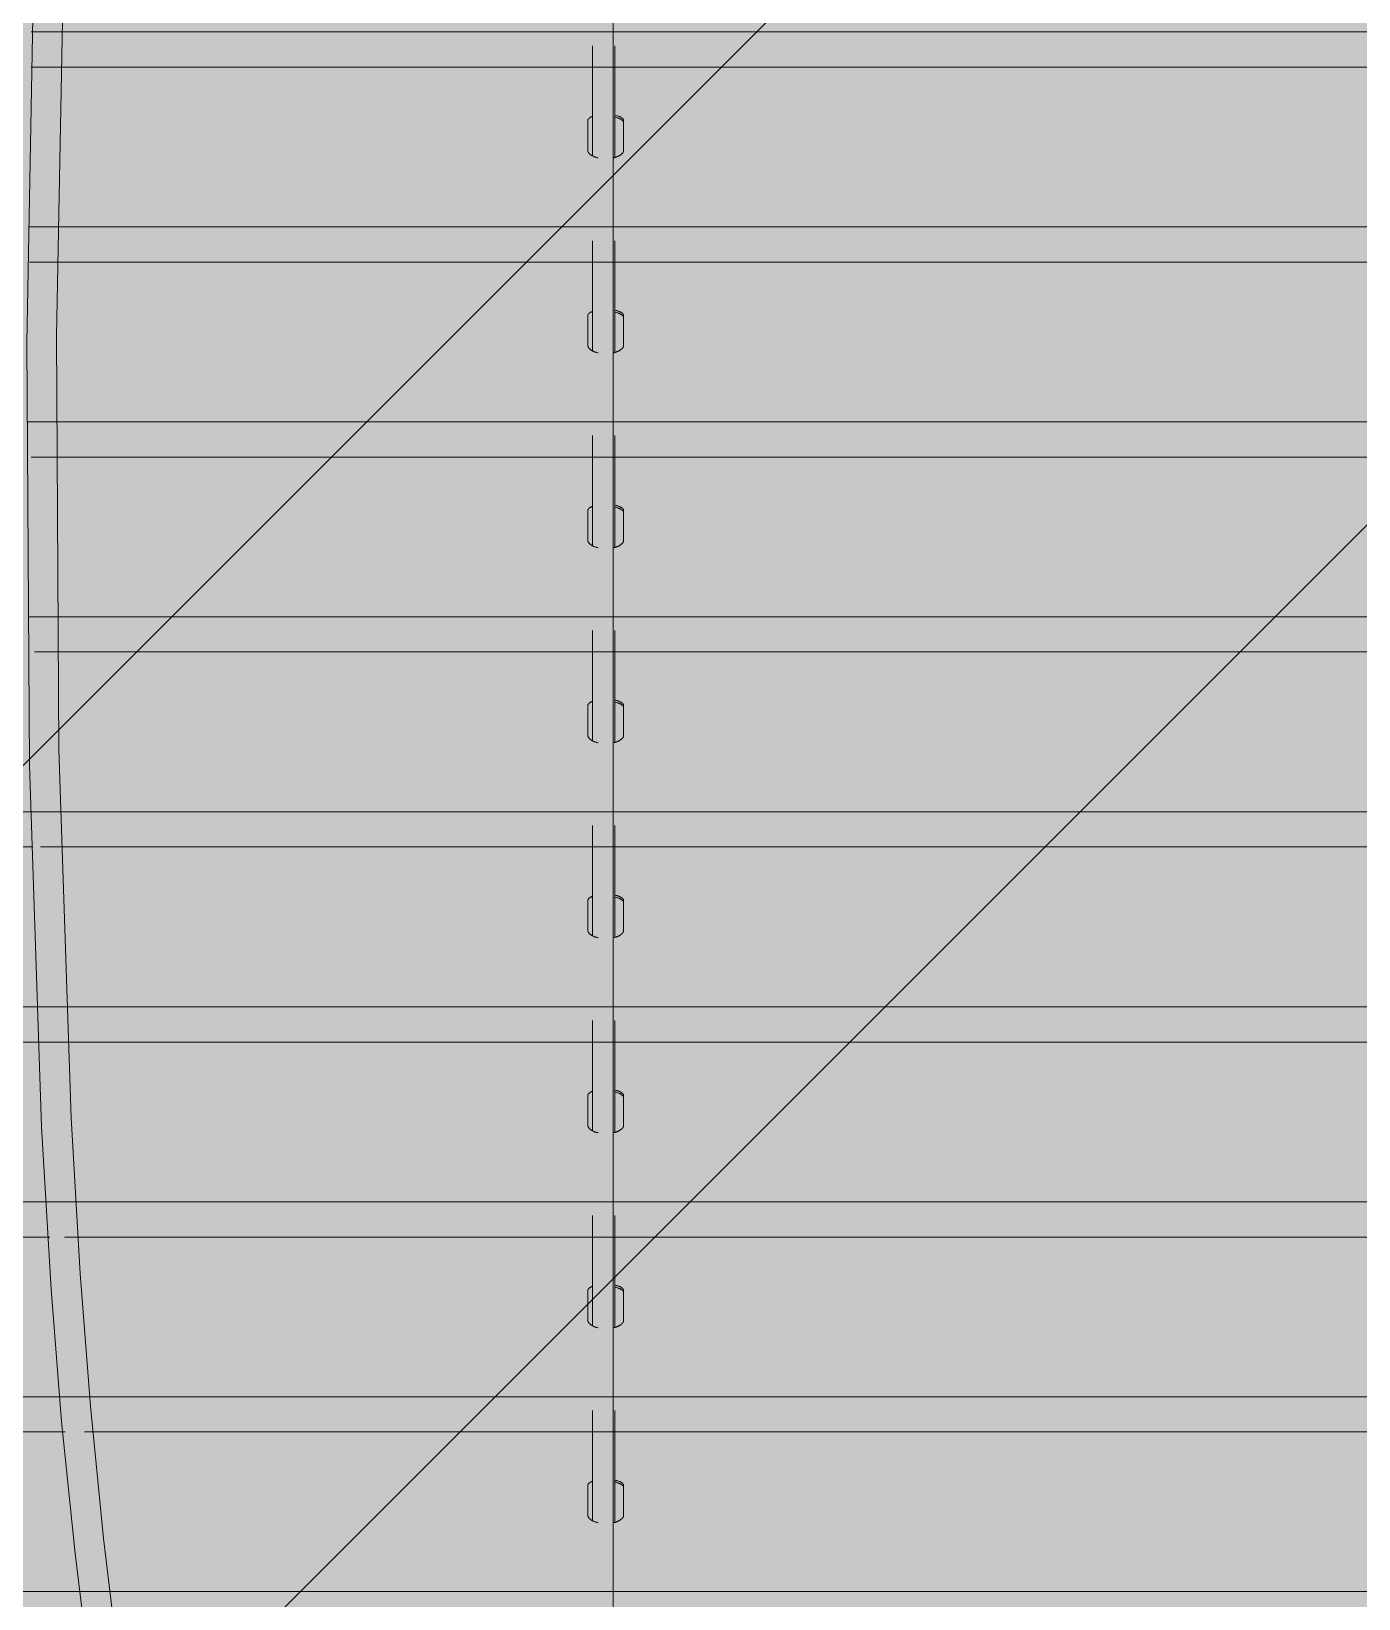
# Model space of a CAD drawing. Header units: millimetres. Extents: x 126 to 12547, y 1644 to 26714.
# Drawn here: x 861.9 to 947, y 25933.6 to 26034 of the extents above; entities that cross this region are included whole.
import ezdxf

# ---------------------------------------------------------------- set-up
doc = ezdxf.new("R2010")
doc.units = ezdxf.units.MM
doc.layers.add('cono piramide', color=4, linetype='Continuous')
for name, color, linetype, lineweight in [('F_ARREDI_pareti', 1, 'Continuous', 0), ('F_INFISSI', 4, 'Continuous', 5), ('F_MINERAL WALL', 6, 'Continuous', 5), ('F_Tendaggio', 252, 'Continuous', 5), ('F_VETRO', 140, 'Continuous', 5)]:
    doc.layers.add(name, color=color, linetype=linetype, lineweight=lineweight)

# ---------------------------------------------------------------- blocks, each defined once
blk = doc.blocks.new('TENDAGGIO_infisso piccolo_prospetto_fronte')
at = {"layer": 'F_Tendaggio'}
for p, q in [((734450.73, 514131.48), (734692.32, 514131.48)), ((734450.73, 514129.22), (734692.32, 514129.22)), ((734450.57, 514118.98), (734692.16, 514118.98)), ((734450.62, 514116.72), (734692.21, 514116.72)), ((734450.46, 514106.48), (734692.05, 514106.48)), ((734450.73, 514104.22), (734692.32, 514104.22)), ((734450.57, 514093.98), (734692.16, 514093.98)), ((734450.93, 514091.73), (734692.51, 514091.73)), ((734450.77, 514081.49), (734692.35, 514081.49)), ((734451.32, 514079.23), (734692.9, 514079.23)), ((734451.16, 514068.99), (734692.74, 514068.99)), ((734451.2, 514066.73), (734692.79, 514066.73)), ((734451.04, 514056.49), (734692.63, 514056.49)), ((734452.86, 514054.23), (734694.45, 514054.23)), ((734452.7, 514043.99), (734694.28, 514043.99)), ((734454.14, 514041.74), (734695.73, 514041.74)), ((734453.98, 514031.5), (734695.56, 514031.5))]:
    blk.add_line(p, q, dxfattribs=at)
for points in [[(734453.27, 514160.27), (734452.36, 514111.97), (734452.51, 514085.45), (734453.28, 514061.88), (734453.87, 514051.9), (734454.53, 514043.39), (734455.36, 514034.9), (734456.35, 514026.78), (734457.52, 514018.82), (734459.85, 514005.82), (734471.09, 513949.07), (734472.66, 513939.68), (734474.06, 513930.27), (734475.21, 513921.3), (734476.17, 513912.31), (734477.06, 513901.48), (734477.69, 513890.72), (734478.12, 513878.93), (734478.34, 513867.13), (734478.18, 513840.09), (734477.17, 513808.16), (734475.64, 513780.45)], [(734451.35, 514160.27), (734450.44, 514111.53), (734450.61, 514084.47), (734451.39, 514061.29), (734452.01, 514050.88), (734452.68, 514042.4), (734453.54, 514033.94), (734454.51, 514026.07), (734455.67, 514018.23), (734457.99, 514005.29), (734469.06, 513949.54), (734472.04, 513930.84), (734473.17, 513922.21), (734474.1, 513913.76), (734474.97, 513903.74), (734475.64, 513893.14), (734476.12, 513881.74), (734476.38, 513870.34), (734476.34, 513845.22), (734474.83, 513798.85), (734474.06, 513785.34)], [(734488.03, 513830.63), (734488.03, 514149.88)], [(734486.7, 514130.59), (734486.7, 514123.53)], [(734488.14, 514130.59), (734488.14, 514123.42)], [(734486.4, 514123.9), (734486.4, 514125.78), (734486.4, 514125.78), (734486.4, 514125.79), (734486.4, 514125.79), (734486.4, 514125.8), (734486.4, 514125.8), (734486.4, 514125.81), (734486.4, 514125.81), (734486.4, 514125.82), (734486.41, 514125.82), (734486.41, 514125.83), (734486.41, 514125.84), (734486.41, 514125.84), (734486.41, 514125.85), (734486.42, 514125.85), (734486.42, 514125.86), (734486.42, 514125.86), (734486.43, 514125.87), (734486.43, 514125.87), (734486.43, 514125.88), (734486.44, 514125.88), (734486.44, 514125.89), (734486.44, 514125.89), (734486.45, 514125.9), (734486.45, 514125.9), (734486.46, 514125.91), (734486.46, 514125.91), (734486.46, 514125.92), (734486.47, 514125.92), (734486.47, 514125.93), (734486.48, 514125.93), (734486.49, 514125.94), (734486.49, 514125.94), (734486.51, 514125.95), (734486.52, 514125.96), (734486.53, 514125.97), (734486.54, 514125.98), (734486.55, 514125.98), (734486.56, 514125.99), (734486.58, 514126), (734486.59, 514126.01), (734486.6, 514126.01), (734486.62, 514126.02), (734486.63, 514126.03), (734486.66, 514126.04), (734486.7, 514126.06)], [(734488.14, 514126.13), (734488.2, 514126.12), (734488.26, 514126.1), (734488.29, 514126.1), (734488.31, 514126.09), (734488.34, 514126.08), (734488.37, 514126.07), (734488.41, 514126.06), (734488.42, 514126.05), (734488.44, 514126.04), (734488.46, 514126.03), (734488.48, 514126.02), (734488.49, 514126.02), (734488.51, 514126.01), (734488.53, 514126), (734488.54, 514125.99), (734488.55, 514125.98), (734488.57, 514125.97), (734488.58, 514125.96), (734488.59, 514125.95), (734488.61, 514125.94), (734488.62, 514125.94), (734488.62, 514125.93), (734488.63, 514125.93), (734488.63, 514125.92), (734488.64, 514125.92), (734488.64, 514125.91), (734488.65, 514125.91), (734488.65, 514125.9), (734488.66, 514125.9), (734488.66, 514125.89), (734488.66, 514125.89), (734488.67, 514125.88), (734488.67, 514125.88), (734488.67, 514125.87), (734488.68, 514125.87), (734488.68, 514125.86), (734488.68, 514125.86), (734488.69, 514125.85), (734488.69, 514125.85), (734488.69, 514125.84), (734488.69, 514125.84), (734488.69, 514125.83), (734488.7, 514125.82), (734488.7, 514125.82), (734488.7, 514125.81), (734488.7, 514125.81), (734488.7, 514125.8), (734488.7, 514125.8), (734488.7, 514125.79), (734488.7, 514125.79), (734488.7, 514125.78), (734488.7, 514125.78), (734488.7, 514124.24), (734488.7, 514123.89), (734488.7, 514123.88), (734488.7, 514123.88), (734488.7, 514123.88), (734488.7, 514123.87), (734488.7, 514123.87), (734488.7, 514123.87), (734488.7, 514123.86), (734488.7, 514123.85), (734488.7, 514123.85), (734488.7, 514123.84), (734488.7, 514123.83), (734488.69, 514123.83), (734488.69, 514123.82), (734488.69, 514123.81), (734488.69, 514123.81), (734488.68, 514123.8), (734488.68, 514123.79), (734488.67, 514123.78), (734488.67, 514123.77), (734488.66, 514123.76), (734488.66, 514123.75), (734488.65, 514123.74), (734488.64, 514123.73), (734488.64, 514123.72), (734488.63, 514123.71), (734488.62, 514123.7), (734488.61, 514123.69), (734488.6, 514123.68), (734488.6, 514123.67), (734488.59, 514123.66), (734488.58, 514123.66), (734488.57, 514123.65), (734488.57, 514123.64), (734488.55, 514123.63), (734488.53, 514123.61), (734488.51, 514123.6), (734488.5, 514123.59), (734488.48, 514123.57), (734488.46, 514123.56), (734488.44, 514123.55), (734488.41, 514123.54), (734488.39, 514123.52), (734488.37, 514123.51), (734488.34, 514123.5), (734488.32, 514123.49), (734488.29, 514123.48), (734488.27, 514123.47), (734488.24, 514123.46), (734488.21, 514123.45), (734488.18, 514123.44), (734488.15, 514123.43), (734488.12, 514123.42), (734488.09, 514123.41), (734488.03, 514123.4)], [(734488.7, 514125.64), (734488.7, 514125.65), (734488.7, 514125.65), (734488.7, 514125.66), (734488.7, 514125.67), (734488.7, 514125.67), (734488.7, 514125.68), (734488.7, 514125.68), (734488.7, 514125.69), (734488.7, 514125.69), (734488.69, 514125.7), (734488.69, 514125.71), (734488.69, 514125.71), (734488.69, 514125.72), (734488.68, 514125.72), (734488.68, 514125.73), (734488.68, 514125.73), (734488.67, 514125.74), (734488.67, 514125.74), (734488.67, 514125.75), (734488.66, 514125.76), (734488.66, 514125.76), (734488.65, 514125.77), (734488.65, 514125.77), (734488.64, 514125.78), (734488.64, 514125.78), (734488.63, 514125.79), (734488.63, 514125.79), (734488.62, 514125.8), (734488.62, 514125.8), (734488.61, 514125.81), (734488.6, 514125.81), (734488.6, 514125.82), (734488.58, 514125.83), (734488.57, 514125.84), (734488.55, 514125.85), (734488.54, 514125.86), (734488.52, 514125.87), (734488.51, 514125.88), (734488.49, 514125.89), (734488.47, 514125.9), (734488.45, 514125.91), (734488.43, 514125.91), (734488.4, 514125.93), (734488.36, 514125.94), (734488.32, 514125.96), (734488.28, 514125.97), (734488.23, 514125.98), (734488.19, 514125.99), (734488.14, 514126)], [(734487.07, 514123.4), (734487.04, 514123.4), (734487.01, 514123.41), (734486.97, 514123.42), (734486.94, 514123.43), (734486.91, 514123.44), (734486.88, 514123.45), (734486.85, 514123.46), (734486.82, 514123.47), (734486.79, 514123.48), (734486.77, 514123.5), (734486.74, 514123.51), (734486.71, 514123.52), (734486.69, 514123.53), (734486.67, 514123.55), (734486.64, 514123.56), (734486.62, 514123.58), (734486.61, 514123.59), (734486.59, 514123.6), (734486.58, 514123.6), (734486.57, 514123.61), (734486.56, 514123.62), (734486.55, 514123.63), (734486.53, 514123.64), (734486.52, 514123.65), (734486.51, 514123.66), (734486.5, 514123.67), (734486.49, 514123.68), (734486.49, 514123.69), (734486.48, 514123.7), (734486.47, 514123.71), (734486.46, 514123.72), (734486.45, 514123.73), (734486.45, 514123.74), (734486.44, 514123.75), (734486.44, 514123.76), (734486.43, 514123.77), (734486.42, 514123.79), (734486.42, 514123.79), (734486.42, 514123.8), (734486.42, 514123.8), (734486.42, 514123.81), (734486.41, 514123.81), (734486.41, 514123.82), (734486.41, 514123.82), (734486.41, 514123.83), (734486.41, 514123.83), (734486.41, 514123.84), (734486.4, 514123.84), (734486.4, 514123.85), (734486.4, 514123.85), (734486.4, 514123.86), (734486.4, 514123.87), (734486.4, 514123.87), (734486.4, 514123.88), (734486.4, 514123.88), (734486.4, 514123.89), (734486.4, 514123.89), (734486.4, 514123.9), (734486.4, 514123.9)], [(734486.7, 514118.09), (734486.7, 514111.03)], [(734488.14, 514118.09), (734488.14, 514110.93)], [(734486.4, 514111.41), (734486.4, 514113.28), (734486.4, 514113.29), (734486.4, 514113.29), (734486.4, 514113.3), (734486.4, 514113.3), (734486.4, 514113.31), (734486.4, 514113.31), (734486.4, 514113.32), (734486.4, 514113.32), (734486.41, 514113.33), (734486.41, 514113.33), (734486.41, 514113.34), (734486.41, 514113.34), (734486.41, 514113.35), (734486.42, 514113.35), (734486.42, 514113.36), (734486.42, 514113.36), (734486.43, 514113.37), (734486.43, 514113.37), (734486.43, 514113.38), (734486.44, 514113.38), (734486.44, 514113.39), (734486.44, 514113.39), (734486.45, 514113.4), (734486.45, 514113.4), (734486.46, 514113.41), (734486.46, 514113.41), (734486.46, 514113.42), (734486.47, 514113.42), (734486.47, 514113.43), (734486.48, 514113.43), (734486.49, 514113.44), (734486.49, 514113.45), (734486.51, 514113.45), (734486.52, 514113.46), (734486.53, 514113.47), (734486.54, 514113.48), (734486.55, 514113.49), (734486.56, 514113.49), (734486.58, 514113.5), (734486.59, 514113.51), (734486.6, 514113.52), (734486.62, 514113.52), (734486.63, 514113.53), (734486.66, 514113.54), (734486.7, 514113.56)], [(734488.14, 514113.63), (734488.2, 514113.62), (734488.26, 514113.61), (734488.29, 514113.6), (734488.31, 514113.59), (734488.34, 514113.58), (734488.37, 514113.57), (734488.41, 514113.56), (734488.42, 514113.55), (734488.44, 514113.54), (734488.46, 514113.53), (734488.48, 514113.53), (734488.49, 514113.52), (734488.51, 514113.51), (734488.53, 514113.5), (734488.54, 514113.49), (734488.55, 514113.48), (734488.57, 514113.47), (734488.58, 514113.47), (734488.59, 514113.46), (734488.61, 514113.45), (734488.62, 514113.44), (734488.62, 514113.43), (734488.63, 514113.43), (734488.63, 514113.42), (734488.64, 514113.42), (734488.64, 514113.41), (734488.65, 514113.41), (734488.65, 514113.4), (734488.66, 514113.4), (734488.66, 514113.39), (734488.66, 514113.39), (734488.67, 514113.38), (734488.67, 514113.38), (734488.67, 514113.37), (734488.68, 514113.37), (734488.68, 514113.36), (734488.68, 514113.36), (734488.69, 514113.35), (734488.69, 514113.35), (734488.69, 514113.34), (734488.69, 514113.34), (734488.69, 514113.33), (734488.7, 514113.33), (734488.7, 514113.32), (734488.7, 514113.32), (734488.7, 514113.31), (734488.7, 514113.31), (734488.7, 514113.3), (734488.7, 514113.3), (734488.7, 514113.29), (734488.7, 514113.29), (734488.7, 514113.28), (734488.7, 514111.74), (734488.7, 514111.39), (734488.7, 514111.38), (734488.7, 514111.38), (734488.7, 514111.38), (734488.7, 514111.37), (734488.7, 514111.37), (734488.7, 514111.37), (734488.7, 514111.36), (734488.7, 514111.36), (734488.7, 514111.35), (734488.7, 514111.34), (734488.7, 514111.34), (734488.69, 514111.33), (734488.69, 514111.32), (734488.69, 514111.32), (734488.69, 514111.31), (734488.68, 514111.3), (734488.68, 514111.29), (734488.67, 514111.28), (734488.67, 514111.27), (734488.66, 514111.26), (734488.66, 514111.25), (734488.65, 514111.24), (734488.64, 514111.23), (734488.64, 514111.22), (734488.63, 514111.21), (734488.62, 514111.2), (734488.61, 514111.19), (734488.6, 514111.18), (734488.6, 514111.17), (734488.59, 514111.17), (734488.58, 514111.16), (734488.57, 514111.15), (734488.57, 514111.14), (734488.55, 514111.13), (734488.53, 514111.11), (734488.51, 514111.1), (734488.5, 514111.09), (734488.48, 514111.08), (734488.46, 514111.07), (734488.44, 514111.05), (734488.41, 514111.04), (734488.39, 514111.03), (734488.37, 514111.01), (734488.34, 514111), (734488.32, 514110.99), (734488.29, 514110.98), (734488.27, 514110.97), (734488.24, 514110.96), (734488.21, 514110.95), (734488.18, 514110.94), (734488.15, 514110.93), (734488.12, 514110.92), (734488.09, 514110.91), (734488.03, 514110.9)], [(734488.7, 514113.14), (734488.7, 514113.15), (734488.7, 514113.16), (734488.7, 514113.16), (734488.7, 514113.17), (734488.7, 514113.17), (734488.7, 514113.18), (734488.7, 514113.18), (734488.7, 514113.19), (734488.7, 514113.2), (734488.69, 514113.2), (734488.69, 514113.21), (734488.69, 514113.21), (734488.69, 514113.22), (734488.68, 514113.22), (734488.68, 514113.23), (734488.68, 514113.24), (734488.67, 514113.24), (734488.67, 514113.25), (734488.67, 514113.25), (734488.66, 514113.26), (734488.66, 514113.26), (734488.65, 514113.27), (734488.65, 514113.27), (734488.64, 514113.28), (734488.64, 514113.29), (734488.63, 514113.29), (734488.63, 514113.3), (734488.62, 514113.3), (734488.62, 514113.31), (734488.61, 514113.31), (734488.6, 514113.32), (734488.6, 514113.32), (734488.58, 514113.33), (734488.57, 514113.34), (734488.55, 514113.35), (734488.54, 514113.36), (734488.52, 514113.37), (734488.51, 514113.38), (734488.49, 514113.39), (734488.47, 514113.4), (734488.45, 514113.41), (734488.43, 514113.42), (734488.4, 514113.43), (734488.36, 514113.44), (734488.32, 514113.46), (734488.28, 514113.47), (734488.23, 514113.48), (734488.19, 514113.49), (734488.14, 514113.5)], [(734487.07, 514110.9), (734487.04, 514110.91), (734487.01, 514110.91), (734486.97, 514110.92), (734486.94, 514110.93), (734486.91, 514110.94), (734486.88, 514110.95), (734486.85, 514110.96), (734486.82, 514110.97), (734486.79, 514110.99), (734486.77, 514111), (734486.74, 514111.01), (734486.71, 514111.02), (734486.69, 514111.04), (734486.67, 514111.05), (734486.64, 514111.06), (734486.62, 514111.08), (734486.61, 514111.09), (734486.59, 514111.1), (734486.58, 514111.11), (734486.57, 514111.12), (734486.56, 514111.13), (734486.55, 514111.14), (734486.53, 514111.14), (734486.52, 514111.15), (734486.51, 514111.16), (734486.5, 514111.17), (734486.49, 514111.18), (734486.49, 514111.19), (734486.48, 514111.2), (734486.47, 514111.21), (734486.46, 514111.22), (734486.45, 514111.24), (734486.45, 514111.25), (734486.44, 514111.26), (734486.44, 514111.27), (734486.43, 514111.28), (734486.42, 514111.29), (734486.42, 514111.29), (734486.42, 514111.3), (734486.42, 514111.3), (734486.42, 514111.31), (734486.41, 514111.31), (734486.41, 514111.32), (734486.41, 514111.32), (734486.41, 514111.33), (734486.41, 514111.34), (734486.41, 514111.34), (734486.4, 514111.35), (734486.4, 514111.35), (734486.4, 514111.36), (734486.4, 514111.36), (734486.4, 514111.37), (734486.4, 514111.37), (734486.4, 514111.38), (734486.4, 514111.38), (734486.4, 514111.39), (734486.4, 514111.39), (734486.4, 514111.4), (734486.4, 514111.41)], [(734486.7, 514105.6), (734486.7, 514098.54)], [(734488.14, 514105.6), (734488.14, 514098.43)], [(734486.4, 514098.91), (734486.4, 514100.78), (734486.4, 514100.79), (734486.4, 514100.79), (734486.4, 514100.8), (734486.4, 514100.8), (734486.4, 514100.81), (734486.4, 514100.81), (734486.4, 514100.82), (734486.4, 514100.82), (734486.41, 514100.83), (734486.41, 514100.83), (734486.41, 514100.84), (734486.41, 514100.84), (734486.41, 514100.85), (734486.42, 514100.86), (734486.42, 514100.86), (734486.42, 514100.87), (734486.43, 514100.87), (734486.43, 514100.88), (734486.43, 514100.88), (734486.44, 514100.89), (734486.44, 514100.89), (734486.44, 514100.9), (734486.45, 514100.9), (734486.45, 514100.91), (734486.46, 514100.91), (734486.46, 514100.92), (734486.46, 514100.92), (734486.47, 514100.93), (734486.47, 514100.93), (734486.48, 514100.93), (734486.49, 514100.94), (734486.49, 514100.95), (734486.51, 514100.96), (734486.52, 514100.96), (734486.53, 514100.97), (734486.54, 514100.98), (734486.55, 514100.99), (734486.56, 514101), (734486.58, 514101), (734486.59, 514101.01), (734486.6, 514101.02), (734486.62, 514101.03), (734486.63, 514101.03), (734486.66, 514101.05), (734486.7, 514101.06)], [(734488.14, 514101.14), (734488.2, 514101.12), (734488.26, 514101.11), (734488.29, 514101.1), (734488.31, 514101.09), (734488.34, 514101.08), (734488.37, 514101.07), (734488.41, 514101.06), (734488.42, 514101.05), (734488.44, 514101.04), (734488.46, 514101.04), (734488.48, 514101.03), (734488.49, 514101.02), (734488.51, 514101.01), (734488.53, 514101), (734488.54, 514100.99), (734488.55, 514100.99), (734488.57, 514100.98), (734488.58, 514100.97), (734488.59, 514100.96), (734488.61, 514100.95), (734488.62, 514100.94), (734488.62, 514100.93), (734488.63, 514100.93), (734488.63, 514100.93), (734488.64, 514100.92), (734488.64, 514100.92), (734488.65, 514100.91), (734488.65, 514100.91), (734488.66, 514100.9), (734488.66, 514100.9), (734488.66, 514100.89), (734488.67, 514100.89), (734488.67, 514100.88), (734488.67, 514100.88), (734488.68, 514100.87), (734488.68, 514100.87), (734488.68, 514100.86), (734488.69, 514100.86), (734488.69, 514100.85), (734488.69, 514100.84), (734488.69, 514100.84), (734488.69, 514100.83), (734488.7, 514100.83), (734488.7, 514100.82), (734488.7, 514100.82), (734488.7, 514100.81), (734488.7, 514100.81), (734488.7, 514100.8), (734488.7, 514100.8), (734488.7, 514100.79), (734488.7, 514100.79), (734488.7, 514100.78), (734488.7, 514099.24), (734488.7, 514098.89), (734488.7, 514098.89), (734488.7, 514098.88), (734488.7, 514098.88), (734488.7, 514098.88), (734488.7, 514098.87), (734488.7, 514098.87), (734488.7, 514098.87), (734488.7, 514098.86), (734488.7, 514098.85), (734488.7, 514098.85), (734488.7, 514098.84), (734488.69, 514098.83), (734488.69, 514098.83), (734488.69, 514098.82), (734488.69, 514098.81), (734488.68, 514098.8), (734488.68, 514098.8), (734488.67, 514098.78), (734488.67, 514098.77), (734488.66, 514098.76), (734488.66, 514098.75), (734488.65, 514098.74), (734488.64, 514098.73), (734488.64, 514098.72), (734488.63, 514098.71), (734488.62, 514098.7), (734488.61, 514098.69), (734488.6, 514098.68), (734488.6, 514098.68), (734488.59, 514098.67), (734488.58, 514098.66), (734488.57, 514098.65), (734488.57, 514098.65), (734488.55, 514098.63), (734488.53, 514098.62), (734488.51, 514098.6), (734488.5, 514098.59), (734488.48, 514098.58), (734488.46, 514098.57), (734488.44, 514098.55), (734488.41, 514098.54), (734488.39, 514098.53), (734488.37, 514098.52), (734488.34, 514098.5), (734488.32, 514098.49), (734488.29, 514098.48), (734488.27, 514098.47), (734488.24, 514098.46), (734488.21, 514098.45), (734488.18, 514098.44), (734488.15, 514098.43), (734488.12, 514098.42), (734488.09, 514098.42), (734488.03, 514098.4)], [(734488.7, 514100.65), (734488.7, 514100.65), (734488.7, 514100.66), (734488.7, 514100.66), (734488.7, 514100.67), (734488.7, 514100.68), (734488.7, 514100.68), (734488.7, 514100.69), (734488.7, 514100.69), (734488.7, 514100.7), (734488.69, 514100.7), (734488.69, 514100.71), (734488.69, 514100.72), (734488.69, 514100.72), (734488.68, 514100.73), (734488.68, 514100.73), (734488.68, 514100.74), (734488.67, 514100.74), (734488.67, 514100.75), (734488.67, 514100.75), (734488.66, 514100.76), (734488.66, 514100.77), (734488.65, 514100.77), (734488.65, 514100.78), (734488.64, 514100.78), (734488.64, 514100.79), (734488.63, 514100.79), (734488.63, 514100.8), (734488.62, 514100.8), (734488.62, 514100.81), (734488.61, 514100.81), (734488.6, 514100.82), (734488.6, 514100.82), (734488.58, 514100.83), (734488.57, 514100.84), (734488.55, 514100.85), (734488.54, 514100.86), (734488.52, 514100.87), (734488.51, 514100.88), (734488.49, 514100.89), (734488.47, 514100.9), (734488.45, 514100.91), (734488.43, 514100.92), (734488.4, 514100.93), (734488.36, 514100.95), (734488.32, 514100.96), (734488.28, 514100.97), (734488.23, 514100.98), (734488.19, 514101), (734488.14, 514101.01)], [(734487.07, 514098.4), (734487.04, 514098.41), (734487.01, 514098.42), (734486.97, 514098.43), (734486.94, 514098.44), (734486.91, 514098.45), (734486.88, 514098.46), (734486.85, 514098.47), (734486.82, 514098.48), (734486.79, 514098.49), (734486.77, 514098.5), (734486.74, 514098.51), (734486.71, 514098.53), (734486.69, 514098.54), (734486.67, 514098.55), (734486.64, 514098.57), (734486.62, 514098.58), (734486.61, 514098.59), (734486.59, 514098.6), (734486.58, 514098.61), (734486.57, 514098.62), (734486.56, 514098.63), (734486.55, 514098.64), (734486.53, 514098.65), (734486.52, 514098.66), (734486.51, 514098.67), (734486.5, 514098.68), (734486.49, 514098.69), (734486.49, 514098.7), (734486.48, 514098.71), (734486.47, 514098.72), (734486.46, 514098.73), (734486.45, 514098.74), (734486.45, 514098.75), (734486.44, 514098.76), (734486.44, 514098.77), (734486.43, 514098.78), (734486.42, 514098.79), (734486.42, 514098.8), (734486.42, 514098.8), (734486.42, 514098.81), (734486.42, 514098.81), (734486.41, 514098.82), (734486.41, 514098.82), (734486.41, 514098.83), (734486.41, 514098.83), (734486.41, 514098.84), (734486.41, 514098.84), (734486.4, 514098.85), (734486.4, 514098.85), (734486.4, 514098.86), (734486.4, 514098.86), (734486.4, 514098.87), (734486.4, 514098.88), (734486.4, 514098.88), (734486.4, 514098.89), (734486.4, 514098.89), (734486.4, 514098.9), (734486.4, 514098.9), (734486.4, 514098.91)], [(734486.7, 514093.1), (734486.7, 514086.04)], [(734488.14, 514093.1), (734488.14, 514085.93)], [(734486.4, 514086.41), (734486.4, 514088.28), (734486.4, 514088.29), (734486.4, 514088.3), (734486.4, 514088.3), (734486.4, 514088.31), (734486.4, 514088.31), (734486.4, 514088.32), (734486.4, 514088.32), (734486.4, 514088.33), (734486.41, 514088.33), (734486.41, 514088.34), (734486.41, 514088.34), (734486.41, 514088.35), (734486.41, 514088.35), (734486.42, 514088.36), (734486.42, 514088.36), (734486.42, 514088.37), (734486.43, 514088.37), (734486.43, 514088.38), (734486.43, 514088.38), (734486.44, 514088.39), (734486.44, 514088.39), (734486.44, 514088.4), (734486.45, 514088.4), (734486.45, 514088.41), (734486.46, 514088.41), (734486.46, 514088.42), (734486.46, 514088.42), (734486.47, 514088.43), (734486.47, 514088.43), (734486.48, 514088.44), (734486.49, 514088.44), (734486.49, 514088.45), (734486.51, 514088.46), (734486.52, 514088.47), (734486.53, 514088.47), (734486.54, 514088.48), (734486.55, 514088.49), (734486.56, 514088.5), (734486.58, 514088.51), (734486.59, 514088.51), (734486.6, 514088.52), (734486.62, 514088.53), (734486.63, 514088.53), (734486.66, 514088.55), (734486.7, 514088.56)], [(734488.14, 514088.64), (734488.2, 514088.63), (734488.26, 514088.61), (734488.29, 514088.6), (734488.31, 514088.59), (734488.34, 514088.59), (734488.37, 514088.58), (734488.41, 514088.56), (734488.42, 514088.55), (734488.44, 514088.55), (734488.46, 514088.54), (734488.48, 514088.53), (734488.49, 514088.52), (734488.51, 514088.51), (734488.53, 514088.51), (734488.54, 514088.5), (734488.55, 514088.49), (734488.57, 514088.48), (734488.58, 514088.47), (734488.59, 514088.46), (734488.61, 514088.45), (734488.62, 514088.44), (734488.62, 514088.44), (734488.63, 514088.43), (734488.63, 514088.43), (734488.64, 514088.42), (734488.64, 514088.42), (734488.65, 514088.41), (734488.65, 514088.41), (734488.66, 514088.4), (734488.66, 514088.4), (734488.66, 514088.39), (734488.67, 514088.39), (734488.67, 514088.38), (734488.67, 514088.38), (734488.68, 514088.37), (734488.68, 514088.37), (734488.68, 514088.36), (734488.69, 514088.36), (734488.69, 514088.35), (734488.69, 514088.35), (734488.69, 514088.34), (734488.69, 514088.34), (734488.7, 514088.33), (734488.7, 514088.33), (734488.7, 514088.32), (734488.7, 514088.32), (734488.7, 514088.31), (734488.7, 514088.31), (734488.7, 514088.3), (734488.7, 514088.3), (734488.7, 514088.29), (734488.7, 514088.28), (734488.7, 514086.74), (734488.7, 514086.4), (734488.7, 514086.39), (734488.7, 514086.39), (734488.7, 514086.38), (734488.7, 514086.38), (734488.7, 514086.38), (734488.7, 514086.37), (734488.7, 514086.37), (734488.7, 514086.36), (734488.7, 514086.35), (734488.7, 514086.35), (734488.7, 514086.34), (734488.69, 514086.33), (734488.69, 514086.33), (734488.69, 514086.32), (734488.69, 514086.31), (734488.68, 514086.3), (734488.68, 514086.3), (734488.67, 514086.29), (734488.67, 514086.28), (734488.66, 514086.27), (734488.66, 514086.26), (734488.65, 514086.24), (734488.64, 514086.23), (734488.64, 514086.22), (734488.63, 514086.21), (734488.62, 514086.21), (734488.61, 514086.2), (734488.6, 514086.19), (734488.6, 514086.18), (734488.59, 514086.17), (734488.58, 514086.16), (734488.57, 514086.15), (734488.57, 514086.15), (734488.55, 514086.13), (734488.53, 514086.12), (734488.51, 514086.11), (734488.5, 514086.09), (734488.48, 514086.08), (734488.46, 514086.07), (734488.44, 514086.06), (734488.41, 514086.04), (734488.39, 514086.03), (734488.37, 514086.02), (734488.34, 514086.01), (734488.32, 514085.99), (734488.29, 514085.98), (734488.27, 514085.97), (734488.24, 514085.96), (734488.21, 514085.95), (734488.18, 514085.94), (734488.15, 514085.93), (734488.12, 514085.93), (734488.09, 514085.92), (734488.03, 514085.9)], [(734488.7, 514088.15), (734488.7, 514088.15), (734488.7, 514088.16), (734488.7, 514088.17), (734488.7, 514088.17), (734488.7, 514088.18), (734488.7, 514088.18), (734488.7, 514088.19), (734488.7, 514088.19), (734488.7, 514088.2), (734488.69, 514088.21), (734488.69, 514088.21), (734488.69, 514088.22), (734488.69, 514088.22), (734488.68, 514088.23), (734488.68, 514088.24), (734488.68, 514088.24), (734488.67, 514088.25), (734488.67, 514088.25), (734488.67, 514088.26), (734488.66, 514088.26), (734488.66, 514088.27), (734488.65, 514088.27), (734488.65, 514088.28), (734488.64, 514088.28), (734488.64, 514088.29), (734488.63, 514088.3), (734488.63, 514088.3), (734488.62, 514088.31), (734488.62, 514088.31), (734488.61, 514088.32), (734488.6, 514088.32), (734488.6, 514088.33), (734488.58, 514088.34), (734488.57, 514088.35), (734488.55, 514088.36), (734488.54, 514088.37), (734488.52, 514088.38), (734488.51, 514088.39), (734488.49, 514088.4), (734488.47, 514088.4), (734488.45, 514088.41), (734488.43, 514088.42), (734488.4, 514088.43), (734488.36, 514088.45), (734488.32, 514088.46), (734488.28, 514088.47), (734488.23, 514088.49), (734488.19, 514088.5), (734488.14, 514088.51)], [(734487.07, 514085.9), (734487.04, 514085.91), (734487.01, 514085.92), (734486.97, 514085.93), (734486.94, 514085.94), (734486.91, 514085.95), (734486.88, 514085.96), (734486.85, 514085.97), (734486.82, 514085.98), (734486.79, 514085.99), (734486.77, 514086), (734486.74, 514086.02), (734486.71, 514086.03), (734486.69, 514086.04), (734486.67, 514086.06), (734486.64, 514086.07), (734486.62, 514086.08), (734486.61, 514086.09), (734486.59, 514086.1), (734486.58, 514086.11), (734486.57, 514086.12), (734486.56, 514086.13), (734486.55, 514086.14), (734486.53, 514086.15), (734486.52, 514086.16), (734486.51, 514086.17), (734486.5, 514086.18), (734486.49, 514086.19), (734486.49, 514086.2), (734486.48, 514086.21), (734486.47, 514086.22), (734486.46, 514086.23), (734486.45, 514086.24), (734486.45, 514086.25), (734486.44, 514086.26), (734486.44, 514086.27), (734486.43, 514086.28), (734486.42, 514086.29), (734486.42, 514086.3), (734486.42, 514086.3), (734486.42, 514086.31), (734486.42, 514086.31), (734486.41, 514086.32), (734486.41, 514086.32), (734486.41, 514086.33), (734486.41, 514086.33), (734486.41, 514086.34), (734486.41, 514086.35), (734486.4, 514086.35), (734486.4, 514086.36), (734486.4, 514086.36), (734486.4, 514086.37), (734486.4, 514086.37), (734486.4, 514086.38), (734486.4, 514086.38), (734486.4, 514086.39), (734486.4, 514086.39), (734486.4, 514086.4), (734486.4, 514086.4), (734486.4, 514086.41)], [(734435.88, 514081.49), (734450.77, 514081.49)], [(734486.7, 514080.6), (734486.7, 514073.54)], [(734488.14, 514080.6), (734488.14, 514073.43)], [(734450.83, 514079.23), (734435.79, 514079.23)], [(734486.4, 514073.91), (734486.4, 514075.79), (734486.4, 514075.79), (734486.4, 514075.8), (734486.4, 514075.8), (734486.4, 514075.81), (734486.4, 514075.81), (734486.4, 514075.82), (734486.4, 514075.82), (734486.4, 514075.83), (734486.41, 514075.83), (734486.41, 514075.84), (734486.41, 514075.84), (734486.41, 514075.85), (734486.41, 514075.85), (734486.42, 514075.86), (734486.42, 514075.86), (734486.42, 514075.87), (734486.43, 514075.88), (734486.43, 514075.88), (734486.43, 514075.89), (734486.44, 514075.89), (734486.44, 514075.9), (734486.44, 514075.9), (734486.45, 514075.91), (734486.45, 514075.91), (734486.46, 514075.92), (734486.46, 514075.92), (734486.46, 514075.92), (734486.47, 514075.93), (734486.47, 514075.93), (734486.48, 514075.94), (734486.49, 514075.94), (734486.49, 514075.95), (734486.51, 514075.96), (734486.52, 514075.97), (734486.53, 514075.98), (734486.54, 514075.98), (734486.55, 514075.99), (734486.56, 514076), (734486.58, 514076.01), (734486.59, 514076.02), (734486.6, 514076.02), (734486.62, 514076.03), (734486.63, 514076.04), (734486.66, 514076.05), (734486.7, 514076.06)], [(734488.14, 514076.14), (734488.2, 514076.13), (734488.26, 514076.11), (734488.29, 514076.1), (734488.31, 514076.1), (734488.34, 514076.09), (734488.37, 514076.08), (734488.41, 514076.06), (734488.42, 514076.06), (734488.44, 514076.05), (734488.46, 514076.04), (734488.48, 514076.03), (734488.49, 514076.02), (734488.51, 514076.02), (734488.53, 514076.01), (734488.54, 514076), (734488.55, 514075.99), (734488.57, 514075.98), (734488.58, 514075.97), (734488.59, 514075.96), (734488.61, 514075.95), (734488.62, 514075.94), (734488.62, 514075.94), (734488.63, 514075.93), (734488.63, 514075.93), (734488.64, 514075.92), (734488.64, 514075.92), (734488.65, 514075.92), (734488.65, 514075.91), (734488.66, 514075.91), (734488.66, 514075.9), (734488.66, 514075.9), (734488.67, 514075.89), (734488.67, 514075.89), (734488.67, 514075.88), (734488.68, 514075.88), (734488.68, 514075.87), (734488.68, 514075.86), (734488.69, 514075.86), (734488.69, 514075.85), (734488.69, 514075.85), (734488.69, 514075.84), (734488.69, 514075.84), (734488.7, 514075.83), (734488.7, 514075.83), (734488.7, 514075.82), (734488.7, 514075.82), (734488.7, 514075.81), (734488.7, 514075.81), (734488.7, 514075.8), (734488.7, 514075.8), (734488.7, 514075.79), (734488.7, 514075.79), (734488.7, 514074.25), (734488.7, 514073.9), (734488.7, 514073.89), (734488.7, 514073.89), (734488.7, 514073.89), (734488.7, 514073.88), (734488.7, 514073.88), (734488.7, 514073.87), (734488.7, 514073.87), (734488.7, 514073.86), (734488.7, 514073.86), (734488.7, 514073.85), (734488.7, 514073.84), (734488.69, 514073.84), (734488.69, 514073.83), (734488.69, 514073.82), (734488.69, 514073.81), (734488.68, 514073.81), (734488.68, 514073.8), (734488.67, 514073.79), (734488.67, 514073.78), (734488.66, 514073.77), (734488.66, 514073.76), (734488.65, 514073.75), (734488.64, 514073.74), (734488.64, 514073.73), (734488.63, 514073.72), (734488.62, 514073.71), (734488.61, 514073.7), (734488.6, 514073.69), (734488.6, 514073.68), (734488.59, 514073.67), (734488.58, 514073.66), (734488.57, 514073.66), (734488.57, 514073.65), (734488.55, 514073.64), (734488.53, 514073.62), (734488.51, 514073.61), (734488.5, 514073.6), (734488.48, 514073.58), (734488.46, 514073.57), (734488.44, 514073.56), (734488.41, 514073.54), (734488.39, 514073.53), (734488.37, 514073.52), (734488.34, 514073.51), (734488.32, 514073.5), (734488.29, 514073.49), (734488.27, 514073.48), (734488.24, 514073.47), (734488.21, 514073.46), (734488.18, 514073.45), (734488.15, 514073.44), (734488.12, 514073.43), (734488.09, 514073.42), (734488.03, 514073.41)], [(734488.7, 514075.65), (734488.7, 514075.66), (734488.7, 514075.66), (734488.7, 514075.67), (734488.7, 514075.67), (734488.7, 514075.68), (734488.7, 514075.69), (734488.7, 514075.69), (734488.7, 514075.7), (734488.7, 514075.7), (734488.69, 514075.71), (734488.69, 514075.71), (734488.69, 514075.72), (734488.69, 514075.73), (734488.68, 514075.73), (734488.68, 514075.74), (734488.68, 514075.74), (734488.67, 514075.75), (734488.67, 514075.75), (734488.67, 514075.76), (734488.66, 514075.77), (734488.66, 514075.77), (734488.65, 514075.78), (734488.65, 514075.78), (734488.64, 514075.79), (734488.64, 514075.79), (734488.63, 514075.8), (734488.63, 514075.8), (734488.62, 514075.81), (734488.62, 514075.81), (734488.61, 514075.82), (734488.6, 514075.82), (734488.6, 514075.83), (734488.58, 514075.84), (734488.57, 514075.85), (734488.55, 514075.86), (734488.54, 514075.87), (734488.52, 514075.88), (734488.51, 514075.89), (734488.49, 514075.9), (734488.47, 514075.91), (734488.45, 514075.91), (734488.43, 514075.92), (734488.4, 514075.94), (734488.36, 514075.95), (734488.32, 514075.96), (734488.28, 514075.98), (734488.23, 514075.99), (734488.19, 514076), (734488.14, 514076.01)], [(734487.07, 514073.41), (734487.04, 514073.41), (734487.01, 514073.42), (734486.97, 514073.43), (734486.94, 514073.44), (734486.91, 514073.45), (734486.88, 514073.46), (734486.85, 514073.47), (734486.82, 514073.48), (734486.79, 514073.49), (734486.77, 514073.51), (734486.74, 514073.52), (734486.71, 514073.53), (734486.69, 514073.54), (734486.67, 514073.56), (734486.64, 514073.57), (734486.62, 514073.59), (734486.61, 514073.6), (734486.59, 514073.6), (734486.58, 514073.61), (734486.57, 514073.62), (734486.56, 514073.63), (734486.55, 514073.64), (734486.53, 514073.65), (734486.52, 514073.66), (734486.51, 514073.67), (734486.5, 514073.68), (734486.49, 514073.69), (734486.49, 514073.7), (734486.48, 514073.71), (734486.47, 514073.72), (734486.46, 514073.73), (734486.45, 514073.74), (734486.45, 514073.75), (734486.44, 514073.76), (734486.44, 514073.77), (734486.43, 514073.78), (734486.42, 514073.79), (734486.42, 514073.8), (734486.42, 514073.8), (734486.42, 514073.81), (734486.42, 514073.82), (734486.41, 514073.82), (734486.41, 514073.83), (734486.41, 514073.83), (734486.41, 514073.84), (734486.41, 514073.84), (734486.41, 514073.85), (734486.4, 514073.85), (734486.4, 514073.86), (734486.4, 514073.86), (734486.4, 514073.87), (734486.4, 514073.87), (734486.4, 514073.88), (734486.4, 514073.89), (734486.4, 514073.89), (734486.4, 514073.9), (734486.4, 514073.9), (734486.4, 514073.91), (734486.4, 514073.91)], [(734435.61, 514068.99), (734451.16, 514068.99)], [(734486.7, 514068.1), (734486.7, 514061.04)], [(734488.14, 514068.1), (734488.14, 514060.94)], [(734451.26, 514066.73), (734435.62, 514066.73)], [(734488.14, 514063.64), (734488.2, 514063.63), (734488.26, 514063.62), (734488.29, 514063.61), (734488.31, 514063.6), (734488.34, 514063.59), (734488.37, 514063.58), (734488.41, 514063.57), (734488.42, 514063.56), (734488.44, 514063.55), (734488.46, 514063.54), (734488.48, 514063.54), (734488.49, 514063.53), (734488.51, 514063.52), (734488.53, 514063.51), (734488.54, 514063.5), (734488.55, 514063.49), (734488.57, 514063.48), (734488.58, 514063.47), (734488.59, 514063.47), (734488.61, 514063.46), (734488.62, 514063.45), (734488.62, 514063.44), (734488.63, 514063.44), (734488.63, 514063.43), (734488.64, 514063.43), (734488.64, 514063.42), (734488.65, 514063.42), (734488.65, 514063.41), (734488.66, 514063.41), (734488.66, 514063.4), (734488.66, 514063.4), (734488.67, 514063.39), (734488.67, 514063.39), (734488.67, 514063.38), (734488.68, 514063.38), (734488.68, 514063.37), (734488.68, 514063.37), (734488.69, 514063.36), (734488.69, 514063.36), (734488.69, 514063.35), (734488.69, 514063.35), (734488.69, 514063.34), (734488.7, 514063.34), (734488.7, 514063.33), (734488.7, 514063.33), (734488.7, 514063.32), (734488.7, 514063.32), (734488.7, 514063.31), (734488.7, 514063.3), (734488.7, 514063.3), (734488.7, 514063.29), (734488.7, 514063.29), (734488.7, 514061.75), (734488.7, 514061.4), (734488.7, 514061.39), (734488.7, 514061.39), (734488.7, 514061.39), (734488.7, 514061.38), (734488.7, 514061.38), (734488.7, 514061.38), (734488.7, 514061.37), (734488.7, 514061.37), (734488.7, 514061.36), (734488.7, 514061.35), (734488.7, 514061.35), (734488.69, 514061.34), (734488.69, 514061.33), (734488.69, 514061.32), (734488.69, 514061.32), (734488.68, 514061.31), (734488.68, 514061.3), (734488.67, 514061.29), (734488.67, 514061.28), (734488.66, 514061.27), (734488.66, 514061.26), (734488.65, 514061.25), (734488.64, 514061.24), (734488.64, 514061.23), (734488.63, 514061.22), (734488.62, 514061.21), (734488.61, 514061.2), (734488.6, 514061.19), (734488.6, 514061.18), (734488.59, 514061.17), (734488.58, 514061.17), (734488.57, 514061.16), (734488.57, 514061.15), (734488.55, 514061.14), (734488.53, 514061.12), (734488.51, 514061.11), (734488.5, 514061.1), (734488.48, 514061.09), (734488.46, 514061.07), (734488.44, 514061.06), (734488.41, 514061.05), (734488.39, 514061.03), (734488.37, 514061.02), (734488.34, 514061.01), (734488.32, 514061), (734488.29, 514060.99), (734488.27, 514060.98), (734488.24, 514060.97), (734488.21, 514060.96), (734488.18, 514060.95), (734488.15, 514060.94), (734488.12, 514060.93), (734488.09, 514060.92), (734488.03, 514060.91)], [(734486.4, 514061.41), (734486.4, 514063.29), (734486.4, 514063.29), (734486.4, 514063.3), (734486.4, 514063.3), (734486.4, 514063.31), (734486.4, 514063.32), (734486.4, 514063.32), (734486.4, 514063.33), (734486.4, 514063.33), (734486.41, 514063.34), (734486.41, 514063.34), (734486.41, 514063.35), (734486.41, 514063.35), (734486.41, 514063.36), (734486.42, 514063.36), (734486.42, 514063.37), (734486.42, 514063.37), (734486.43, 514063.38), (734486.43, 514063.38), (734486.43, 514063.39), (734486.44, 514063.39), (734486.44, 514063.4), (734486.44, 514063.4), (734486.45, 514063.41), (734486.45, 514063.41), (734486.46, 514063.42), (734486.46, 514063.42), (734486.46, 514063.43), (734486.47, 514063.43), (734486.47, 514063.44), (734486.48, 514063.44), (734486.49, 514063.45), (734486.49, 514063.45), (734486.51, 514063.46), (734486.52, 514063.47), (734486.53, 514063.48), (734486.54, 514063.49), (734486.55, 514063.49), (734486.56, 514063.5), (734486.58, 514063.51), (734486.59, 514063.52), (734486.6, 514063.52), (734486.62, 514063.53), (734486.63, 514063.54), (734486.66, 514063.55), (734486.7, 514063.57)], [(734488.7, 514063.15), (734488.7, 514063.16), (734488.7, 514063.16), (734488.7, 514063.17), (734488.7, 514063.18), (734488.7, 514063.18), (734488.7, 514063.19), (734488.7, 514063.19), (734488.7, 514063.2), (734488.7, 514063.21), (734488.69, 514063.21), (734488.69, 514063.22), (734488.69, 514063.22), (734488.69, 514063.23), (734488.68, 514063.23), (734488.68, 514063.24), (734488.68, 514063.24), (734488.67, 514063.25), (734488.67, 514063.26), (734488.67, 514063.26), (734488.66, 514063.27), (734488.66, 514063.27), (734488.65, 514063.28), (734488.65, 514063.28), (734488.64, 514063.29), (734488.64, 514063.29), (734488.63, 514063.3), (734488.63, 514063.31), (734488.62, 514063.31), (734488.62, 514063.32), (734488.61, 514063.32), (734488.6, 514063.33), (734488.6, 514063.33), (734488.58, 514063.34), (734488.57, 514063.35), (734488.55, 514063.36), (734488.54, 514063.37), (734488.52, 514063.38), (734488.51, 514063.39), (734488.49, 514063.4), (734488.47, 514063.41), (734488.45, 514063.42), (734488.43, 514063.42), (734488.4, 514063.44), (734488.36, 514063.45), (734488.32, 514063.47), (734488.28, 514063.48), (734488.23, 514063.49), (734488.19, 514063.5), (734488.14, 514063.51)], [(734487.07, 514060.91), (734487.04, 514060.92), (734487.01, 514060.92), (734486.97, 514060.93), (734486.94, 514060.94), (734486.91, 514060.95), (734486.88, 514060.96), (734486.85, 514060.97), (734486.82, 514060.98), (734486.79, 514061), (734486.77, 514061.01), (734486.74, 514061.02), (734486.71, 514061.03), (734486.69, 514061.05), (734486.67, 514061.06), (734486.64, 514061.07), (734486.62, 514061.09), (734486.61, 514061.1), (734486.59, 514061.11), (734486.58, 514061.12), (734486.57, 514061.13), (734486.56, 514061.13), (734486.55, 514061.14), (734486.53, 514061.15), (734486.52, 514061.16), (734486.51, 514061.17), (734486.5, 514061.18), (734486.49, 514061.19), (734486.49, 514061.2), (734486.48, 514061.21), (734486.47, 514061.22), (734486.46, 514061.23), (734486.45, 514061.24), (734486.45, 514061.25), (734486.44, 514061.27), (734486.44, 514061.28), (734486.43, 514061.29), (734486.42, 514061.3), (734486.42, 514061.3), (734486.42, 514061.31), (734486.42, 514061.31), (734486.42, 514061.32), (734486.41, 514061.32), (734486.41, 514061.33), (734486.41, 514061.33), (734486.41, 514061.34), (734486.41, 514061.34), (734486.41, 514061.35), (734486.4, 514061.36), (734486.4, 514061.36), (734486.4, 514061.37), (734486.4, 514061.37), (734486.4, 514061.38), (734486.4, 514061.38), (734486.4, 514061.39), (734486.4, 514061.39), (734486.4, 514061.4), (734486.4, 514061.4), (734486.4, 514061.41), (734486.4, 514061.41)], [(734435.81, 514056.49), (734451.79, 514056.49)], [(734486.7, 514055.61), (734486.7, 514048.54)], [(734488.14, 514055.61), (734488.14, 514048.44)], [(734451.93, 514054.23), (734435.9, 514054.23)], [(734486.4, 514048.92), (734486.4, 514050.79), (734486.4, 514050.8), (734486.4, 514050.8), (734486.4, 514050.81), (734486.4, 514050.81), (734486.4, 514050.82), (734486.4, 514050.82), (734486.4, 514050.83), (734486.4, 514050.83), (734486.41, 514050.84), (734486.41, 514050.84), (734486.41, 514050.85), (734486.41, 514050.85), (734486.41, 514050.86), (734486.42, 514050.86), (734486.42, 514050.87), (734486.42, 514050.87), (734486.43, 514050.88), (734486.43, 514050.88), (734486.43, 514050.89), (734486.44, 514050.89), (734486.44, 514050.9), (734486.44, 514050.9), (734486.45, 514050.91), (734486.45, 514050.91), (734486.46, 514050.92), (734486.46, 514050.92), (734486.46, 514050.93), (734486.47, 514050.93), (734486.47, 514050.94), (734486.48, 514050.94), (734486.49, 514050.95), (734486.49, 514050.96), (734486.51, 514050.97), (734486.52, 514050.97), (734486.53, 514050.98), (734486.54, 514050.99), (734486.55, 514051), (734486.56, 514051), (734486.58, 514051.01), (734486.59, 514051.02), (734486.6, 514051.03), (734486.62, 514051.03), (734486.63, 514051.04), (734486.66, 514051.06), (734486.7, 514051.07)], [(734488.14, 514051.15), (734488.2, 514051.13), (734488.26, 514051.12), (734488.29, 514051.11), (734488.31, 514051.1), (734488.34, 514051.09), (734488.37, 514051.08), (734488.41, 514051.07), (734488.42, 514051.06), (734488.44, 514051.05), (734488.46, 514051.05), (734488.48, 514051.04), (734488.49, 514051.03), (734488.51, 514051.02), (734488.53, 514051.01), (734488.54, 514051), (734488.55, 514050.99), (734488.57, 514050.99), (734488.58, 514050.98), (734488.59, 514050.97), (734488.61, 514050.96), (734488.62, 514050.95), (734488.62, 514050.94), (734488.63, 514050.94), (734488.63, 514050.93), (734488.64, 514050.93), (734488.64, 514050.92), (734488.65, 514050.92), (734488.65, 514050.91), (734488.66, 514050.91), (734488.66, 514050.9), (734488.66, 514050.9), (734488.67, 514050.89), (734488.67, 514050.89), (734488.67, 514050.88), (734488.68, 514050.88), (734488.68, 514050.87), (734488.68, 514050.87), (734488.69, 514050.86), (734488.69, 514050.86), (734488.69, 514050.85), (734488.69, 514050.85), (734488.69, 514050.84), (734488.7, 514050.84), (734488.7, 514050.83), (734488.7, 514050.83), (734488.7, 514050.82), (734488.7, 514050.82), (734488.7, 514050.81), (734488.7, 514050.81), (734488.7, 514050.8), (734488.7, 514050.8), (734488.7, 514050.79), (734488.7, 514049.25), (734488.7, 514048.9), (734488.7, 514048.9), (734488.7, 514048.89), (734488.7, 514048.89), (734488.7, 514048.89), (734488.7, 514048.88), (734488.7, 514048.88), (734488.7, 514048.88), (734488.7, 514048.87), (734488.7, 514048.86), (734488.7, 514048.85), (734488.7, 514048.85), (734488.69, 514048.84), (734488.69, 514048.83), (734488.69, 514048.83), (734488.69, 514048.82), (734488.68, 514048.81), (734488.68, 514048.8), (734488.67, 514048.79), (734488.67, 514048.78), (734488.66, 514048.77), (734488.66, 514048.76), (734488.65, 514048.75), (734488.64, 514048.74), (734488.64, 514048.73), (734488.63, 514048.72), (734488.62, 514048.71), (734488.61, 514048.7), (734488.6, 514048.69), (734488.6, 514048.68), (734488.59, 514048.68), (734488.58, 514048.67), (734488.57, 514048.66), (734488.57, 514048.65), (734488.55, 514048.64), (734488.53, 514048.63), (734488.51, 514048.61), (734488.5, 514048.6), (734488.48, 514048.59), (734488.46, 514048.58), (734488.44, 514048.56), (734488.41, 514048.55), (734488.39, 514048.54), (734488.37, 514048.52), (734488.34, 514048.51), (734488.32, 514048.5), (734488.29, 514048.49), (734488.27, 514048.48), (734488.24, 514048.47), (734488.21, 514048.46), (734488.18, 514048.45), (734488.15, 514048.44), (734488.12, 514048.43), (734488.09, 514048.43), (734488.03, 514048.41)], [(734488.7, 514050.66), (734488.7, 514050.66), (734488.7, 514050.67), (734488.7, 514050.67), (734488.7, 514050.68), (734488.7, 514050.68), (734488.7, 514050.69), (734488.7, 514050.7), (734488.7, 514050.7), (734488.7, 514050.71), (734488.69, 514050.71), (734488.69, 514050.72), (734488.69, 514050.73), (734488.69, 514050.73), (734488.68, 514050.74), (734488.68, 514050.74), (734488.68, 514050.75), (734488.67, 514050.75), (734488.67, 514050.76), (734488.67, 514050.76), (734488.66, 514050.77), (734488.66, 514050.78), (734488.65, 514050.78), (734488.65, 514050.79), (734488.64, 514050.79), (734488.64, 514050.8), (734488.63, 514050.8), (734488.63, 514050.81), (734488.62, 514050.81), (734488.62, 514050.82), (734488.61, 514050.82), (734488.6, 514050.83), (734488.6, 514050.83), (734488.58, 514050.84), (734488.57, 514050.85), (734488.55, 514050.86), (734488.54, 514050.87), (734488.52, 514050.88), (734488.51, 514050.89), (734488.49, 514050.9), (734488.47, 514050.91), (734488.45, 514050.92), (734488.43, 514050.93), (734488.4, 514050.94), (734488.36, 514050.96), (734488.32, 514050.97), (734488.28, 514050.98), (734488.23, 514050.99), (734488.19, 514051), (734488.14, 514051.01)], [(734487.07, 514048.41), (734487.04, 514048.42), (734487.01, 514048.43), (734486.97, 514048.44), (734486.94, 514048.44), (734486.91, 514048.45), (734486.88, 514048.46), (734486.85, 514048.48), (734486.82, 514048.49), (734486.79, 514048.5), (734486.77, 514048.51), (734486.74, 514048.52), (734486.71, 514048.54), (734486.69, 514048.55), (734486.67, 514048.56), (734486.64, 514048.58), (734486.62, 514048.59), (734486.61, 514048.6), (734486.59, 514048.61), (734486.58, 514048.62), (734486.57, 514048.63), (734486.56, 514048.64), (734486.55, 514048.65), (734486.53, 514048.66), (734486.52, 514048.67), (734486.51, 514048.68), (734486.5, 514048.69), (734486.49, 514048.7), (734486.49, 514048.71), (734486.48, 514048.72), (734486.47, 514048.73), (734486.46, 514048.74), (734486.45, 514048.75), (734486.45, 514048.76), (734486.44, 514048.77), (734486.44, 514048.78), (734486.43, 514048.79), (734486.42, 514048.8), (734486.42, 514048.8), (734486.42, 514048.81), (734486.42, 514048.81), (734486.42, 514048.82), (734486.41, 514048.83), (734486.41, 514048.83), (734486.41, 514048.84), (734486.41, 514048.84), (734486.41, 514048.85), (734486.41, 514048.85), (734486.4, 514048.86), (734486.4, 514048.86), (734486.4, 514048.87), (734486.4, 514048.87), (734486.4, 514048.88), (734486.4, 514048.88), (734486.4, 514048.89), (734486.4, 514048.9), (734486.4, 514048.9), (734486.4, 514048.91), (734486.4, 514048.91), (734486.4, 514048.92)], [(734436.43, 514043.99), (734452.71, 514043.99)], [(734486.7, 514043.11), (734486.7, 514036.05)], [(734488.14, 514043.11), (734488.14, 514035.94)], [(734452.91, 514041.74), (734436.57, 514041.74)], [(734486.4, 514036.42), (734486.4, 514038.29), (734486.4, 514038.3), (734486.4, 514038.3), (734486.4, 514038.31), (734486.4, 514038.31), (734486.4, 514038.32), (734486.4, 514038.33), (734486.4, 514038.33), (734486.4, 514038.34), (734486.41, 514038.34), (734486.41, 514038.35), (734486.41, 514038.35), (734486.41, 514038.36), (734486.41, 514038.36), (734486.42, 514038.37), (734486.42, 514038.37), (734486.42, 514038.38), (734486.43, 514038.38), (734486.43, 514038.39), (734486.43, 514038.39), (734486.44, 514038.4), (734486.44, 514038.4), (734486.44, 514038.41), (734486.45, 514038.41), (734486.45, 514038.42), (734486.46, 514038.42), (734486.46, 514038.43), (734486.46, 514038.43), (734486.47, 514038.44), (734486.47, 514038.44), (734486.48, 514038.45), (734486.49, 514038.45), (734486.49, 514038.46), (734486.51, 514038.47), (734486.52, 514038.48), (734486.53, 514038.48), (734486.54, 514038.49), (734486.55, 514038.5), (734486.56, 514038.51), (734486.58, 514038.51), (734486.59, 514038.52), (734486.6, 514038.53), (734486.62, 514038.54), (734486.63, 514038.54), (734486.66, 514038.56), (734486.7, 514038.57)], [(734488.14, 514038.65), (734488.2, 514038.63), (734488.26, 514038.62), (734488.29, 514038.61), (734488.31, 514038.6), (734488.34, 514038.59), (734488.37, 514038.59), (734488.41, 514038.57), (734488.42, 514038.56), (734488.44, 514038.56), (734488.46, 514038.55), (734488.48, 514038.54), (734488.49, 514038.53), (734488.51, 514038.52), (734488.53, 514038.51), (734488.54, 514038.51), (734488.55, 514038.5), (734488.57, 514038.49), (734488.58, 514038.48), (734488.59, 514038.47), (734488.61, 514038.46), (734488.62, 514038.45), (734488.62, 514038.45), (734488.63, 514038.44), (734488.63, 514038.44), (734488.64, 514038.43), (734488.64, 514038.43), (734488.65, 514038.42), (734488.65, 514038.42), (734488.66, 514038.41), (734488.66, 514038.41), (734488.66, 514038.4), (734488.67, 514038.4), (734488.67, 514038.39), (734488.67, 514038.39), (734488.68, 514038.38), (734488.68, 514038.38), (734488.68, 514038.37), (734488.69, 514038.37), (734488.69, 514038.36), (734488.69, 514038.36), (734488.69, 514038.35), (734488.69, 514038.35), (734488.7, 514038.34), (734488.7, 514038.34), (734488.7, 514038.33), (734488.7, 514038.33), (734488.7, 514038.32), (734488.7, 514038.31), (734488.7, 514038.31), (734488.7, 514038.3), (734488.7, 514038.3), (734488.7, 514038.29), (734488.7, 514036.75), (734488.7, 514036.4), (734488.7, 514036.4), (734488.7, 514036.4), (734488.7, 514036.39), (734488.7, 514036.39), (734488.7, 514036.38), (734488.7, 514036.38), (734488.7, 514036.38), (734488.7, 514036.37), (734488.7, 514036.36), (734488.7, 514036.36), (734488.7, 514036.35), (734488.69, 514036.34), (734488.69, 514036.34), (734488.69, 514036.33), (734488.69, 514036.32), (734488.68, 514036.31), (734488.68, 514036.31), (734488.67, 514036.3), (734488.67, 514036.29), (734488.66, 514036.27), (734488.66, 514036.26), (734488.65, 514036.25), (734488.64, 514036.24), (734488.64, 514036.23), (734488.63, 514036.22), (734488.62, 514036.21), (734488.61, 514036.2), (734488.6, 514036.2), (734488.6, 514036.19), (734488.59, 514036.18), (734488.58, 514036.17), (734488.57, 514036.16), (734488.57, 514036.16), (734488.55, 514036.14), (734488.53, 514036.13), (734488.51, 514036.12), (734488.5, 514036.1), (734488.48, 514036.09), (734488.46, 514036.08), (734488.44, 514036.06), (734488.41, 514036.05), (734488.39, 514036.04), (734488.37, 514036.03), (734488.34, 514036.01), (734488.32, 514036), (734488.29, 514035.99), (734488.27, 514035.98), (734488.24, 514035.97), (734488.21, 514035.96), (734488.18, 514035.95), (734488.15, 514035.94), (734488.12, 514035.94), (734488.09, 514035.93), (734488.03, 514035.91)], [(734488.7, 514038.16), (734488.7, 514038.16), (734488.7, 514038.17), (734488.7, 514038.18), (734488.7, 514038.18), (734488.7, 514038.19), (734488.7, 514038.19), (734488.7, 514038.2), (734488.7, 514038.2), (734488.7, 514038.21), (734488.69, 514038.22), (734488.69, 514038.22), (734488.69, 514038.23), (734488.69, 514038.23), (734488.68, 514038.24), (734488.68, 514038.24), (734488.68, 514038.25), (734488.67, 514038.26), (734488.67, 514038.26), (734488.67, 514038.27), (734488.66, 514038.27), (734488.66, 514038.28), (734488.65, 514038.28), (734488.65, 514038.29), (734488.64, 514038.29), (734488.64, 514038.3), (734488.63, 514038.3), (734488.63, 514038.31), (734488.62, 514038.32), (734488.62, 514038.32), (734488.61, 514038.33), (734488.6, 514038.33), (734488.6, 514038.34), (734488.58, 514038.35), (734488.57, 514038.36), (734488.55, 514038.37), (734488.54, 514038.38), (734488.52, 514038.39), (734488.51, 514038.39), (734488.49, 514038.4), (734488.47, 514038.41), (734488.45, 514038.42), (734488.43, 514038.43), (734488.4, 514038.44), (734488.36, 514038.46), (734488.32, 514038.47), (734488.28, 514038.48), (734488.23, 514038.5), (734488.19, 514038.51), (734488.14, 514038.52)], [(734487.07, 514035.91), (734487.04, 514035.92), (734487.01, 514035.93), (734486.97, 514035.94), (734486.94, 514035.95), (734486.91, 514035.96), (734486.88, 514035.97), (734486.85, 514035.98), (734486.82, 514035.99), (734486.79, 514036), (734486.77, 514036.01), (734486.74, 514036.02), (734486.71, 514036.04), (734486.69, 514036.05), (734486.67, 514036.06), (734486.64, 514036.08), (734486.62, 514036.09), (734486.61, 514036.1), (734486.59, 514036.11), (734486.58, 514036.12), (734486.57, 514036.13), (734486.56, 514036.14), (734486.55, 514036.15), (734486.53, 514036.16), (734486.52, 514036.17), (734486.51, 514036.18), (734486.5, 514036.19), (734486.49, 514036.2), (734486.49, 514036.21), (734486.48, 514036.22), (734486.47, 514036.23), (734486.46, 514036.24), (734486.45, 514036.25), (734486.45, 514036.26), (734486.44, 514036.27), (734486.44, 514036.28), (734486.43, 514036.29), (734486.42, 514036.3), (734486.42, 514036.31), (734486.42, 514036.31), (734486.42, 514036.32), (734486.42, 514036.32), (734486.41, 514036.33), (734486.41, 514036.33), (734486.41, 514036.34), (734486.41, 514036.34), (734486.41, 514036.35), (734486.41, 514036.35), (734486.4, 514036.36), (734486.4, 514036.37), (734486.4, 514036.37), (734486.4, 514036.38), (734486.4, 514036.38), (734486.4, 514036.39), (734486.4, 514036.39), (734486.4, 514036.4), (734486.4, 514036.4), (734486.4, 514036.41), (734486.4, 514036.41), (734486.4, 514036.42)], [(734437.27, 514031.5), (734454.01, 514031.5)]]:
    blk.add_lwpolyline(points, dxfattribs=at)
blk = doc.blocks.new('INFISSO L.400 MM_prospetto_fronte')
at = {"layer": 'F_VETRO', "transparency": 33554579}
h = blk.add_hatch(color=153, dxfattribs=at)
h.dxf.hatch_style = 1
h.set_gradient(color1=(102, 153, 204), color2=(251, 252, 254), rotation=45, one_color=1, tint=0.994624)
h.paths.add_polyline_path([(-15858.48, 12715.63), (-16258.48, 12715.63), (-16258.48, 11495.63), (-15858.48, 11495.63)])
at = {"layer": 'F_INFISSI', "color": 5, "lineweight": 13}
for p, q in [((-16130.05, 12700.63), (-16243.48, 12587.2)), ((-16059.34, 12700.63), (-16243.48, 12516.49))]:
    blk.add_line(p, q, dxfattribs=at)
blk = doc.blocks.new('RIV.to_pareti e soffitto_slider_armadiature_camera master_sez.......')
at = {"layer": 'F_INFISSI', "true_color": 0x636466}
h = blk.add_hatch(color=251, dxfattribs=at)
h.dxf.hatch_style = 1
h.paths.add_polyline_path([(734352.12, 514201.28), (734352.12, 512921.28), (734812.12, 512921.28), (734812.12, 514201.28)])
h.paths.add_polyline_path([(734382.12, 514171.28), (734782.12, 514171.28), (734782.12, 512951.28), (734382.12, 512951.28)], flags=16)
at = {"layer": 'F_MINERAL WALL', "true_color": 0x636466, "transparency": 33554559}
h = blk.add_hatch(dxfattribs=at)
h.set_pattern_fill('AR-SAND', color=251)
h.set_pattern_definition([(37.5, (2500, 0), (-1.6000313, 48.9413237), [0, -38.608, 0, -43.18, 0, -41.275]), (7.5, (2500, 0), (44.9523283, 71.68251), [0, -20.828, 0, -34.798, 0, -13.335]), (327.5, (2468.76, 0), (79.099237, 0.1437185), [0, -12.7, 0, -45.72, 0, -59.69]), (317.5, (2468.76, 0), (76.355645, 22.2929323), [0, -6.35, 0, -29.972, 0, -34.29])])
h.paths.add_polyline_path([(733693.12, 514601.28), (733693.12, 512521.28), (734878.12, 512521.28), (734878.12, 514601.28)])
h.paths.add_polyline_path([(734822.12, 514211.28), (734822.12, 512911.28), (734342.12, 512911.28), (734342.12, 514211.28)], flags=16)
at = {"color": 1}
blk.add_blockref('INFISSO L.400 MM_prospetto_fronte', (750640.59, 501455.65), dxfattribs=at)
at = {"layer": 'cono piramide', "color": 2, "lineweight": 5}
blk.add_blockref('TENDAGGIO_infisso piccolo_prospetto_fronte', (-21.49, -10), dxfattribs=at)

msp = doc.modelspace()

# ---------------------------------------------------------------- block references
at = {"layer": 'F_ARREDI_pareti', "color": 2, "lineweight": 5}
msp.add_blockref('RIV.to_pareti e soffitto_slider_armadiature_camera master_sez.......', (-733567.34, -488087.48), dxfattribs=at)

doc.saveas('drawing.dxf')
